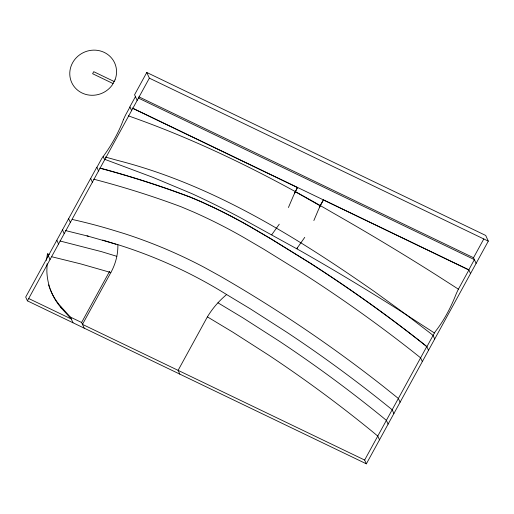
<?xml version="1.0" encoding="UTF-8"?>
<svg xmlns="http://www.w3.org/2000/svg" width="514" height="514" viewBox="0 0 514 514"><rect width="100%" height="100%" fill="white"/><g stroke="black" fill="none" stroke-linecap="round" stroke-linejoin="round"><path stroke-width="0.77" d="M46.395 260.399L47.455 253.877L49.26 254.391M47.121 263.746L46.851 271.045A65.471 62.014 -24.5 0 0 61.378 308.104L71.279 318.988L28.591 298.467M123.399 119.711C118.201 133.582 110.761 146.503 101.868 158.306L96.889 167.397M288.425 207.521L293.07 196.65A26.175 6.586 -64.3 0 1 295.242 191.966L297.522 187.443L294.522 193.264M313.855 220.551L318.082 210.56A26.253 6.605 -64.3 0 1 320.254 205.87L295.209 191.671M320.222 205.568L323.351 199.856L468.896 269.991L458.34 289.279A27.139 6.83 -64.3 0 0 456.124 294.047C450.958 307.218 444.366 319.959 435.641 331.138A14.006 3.521 -64.3 0 0 434.478 332.873L426.883 346.719L421.718 342.581A1519.596 1439.373 -24.5 0 0 309.865 262.995L270.82 238.843L250.935 227.188A577.44 546.954 -24.5 0 0 199.4 201.058L190.482 197.286A980.404 928.65 -24.5 0 0 99.774 168.168M98.527 170.989L96.805 167.211L25.7 297.073L27.422 300.851L366.366 463.827L488.3 241.13L485.717 235.457L146.773 72.48L134.578 94.756L137.161 100.423M135.439 96.645L129.862 106.822L131.584 110.606M129.952 107.015L125.589 114.982A26.683 6.714 -64.3 0 0 123.399 119.711M27.422 300.851L149.356 78.154L146.773 72.48M84.193 328.15L81.61 322.484L109.61 271.341M87.014 235.868L117.879 244.67A57.806 54.754 -24.5 0 1 117.211 254.237L116.774 256.608A57.806 54.754 -24.5 0 1 110.857 272.529L82.471 324.373L364.644 460.049L366.366 463.827M393.897 413.552L392.176 409.774A1446.653 1370.285 -24.5 0 0 287.056 332.404L250.26 308.811L226.629 294.554A86.069 81.527 -24.5 0 0 219.369 301.294L217.673 303.093A86.069 81.527 -24.5 0 0 207.393 316.868L178.107 370.356L179.829 374.134M297.522 247.375L296.829 248.66A13.57 3.412 -64.3 0 1 297.972 246.964L304.757 237.352M319.547 207.148L323.434 200.049M476.105 263.399L473.522 257.732L483.809 238.939M364.644 460.049L426.8 346.532L421.628 342.395A1519.596 1439.373 -24.5 0 0 403.567 328.407M470.535 273.583L468.813 269.799L474.383 259.621L138.33 98.033M271.79 234.789L271.848 234.686A13.531 3.405 -64.3 0 1 272.992 232.996L279.269 224.194M65.342 230.523L88.479 236.26M59.99 240.982L101.47 251.642L116.826 256.325M105.325 157.021L117.706 160.445C212.038 184.513 295.659 236.639 374.764 291.798L406.42 314.831L429.993 332.95L433.077 335.417L434.709 339.002M51.927 256.794L80.627 263.875L110.857 272.529M102.704 240.07L115.946 244.24M104.438 159.218L152.78 177.311L191.773 193.592A946.293 896.339 -24.5 0 1 240.327 217.673L300.362 250.787A2592.648 2455.783 -24.5 0 1 397.913 309.383L434.414 332.969M128.352 115.856C199.689 140.817 267.447 174.721 332.667 212.725A2741.31 2596.593 -24.5 0 1 435.814 274.682L458.398 289.17M128.391 176.122A980.404 928.65 -24.5 0 1 190.398 197.1L199.316 200.865A577.44 546.954 -24.5 0 1 250.851 227.002L270.73 238.65L309.775 262.808A1519.596 1439.373 -24.5 0 1 402.937 327.932M149.356 78.154L488.3 241.13M114.243 81.559L93.721 71.69L92.61 73.72L113.131 83.589M138.915 96.838L473.522 257.732M132.753 108.216L468.813 269.799M132.117 108.056L297.606 187.629M50.038 288.971A65.471 62.014 -24.5 0 0 60.517 306.216L70.418 317.099L81.61 322.484M217.942 302.81L242.82 317.787L279.057 341.02A1425.785 1350.516 -24.5 0 1 382.712 417.323L386.38 420.362L388.102 424.14M207.393 316.868L232.893 332.205L268.681 355.148A1408.019 1333.689 -24.5 0 1 371.037 430.501L377.771 436.071L379.499 439.849M426.8 346.532L428.522 350.31M422.328 361.618L420.606 357.84L413.352 352.032A1506.759 1427.217 -24.5 0 0 302.444 273.114L263.727 249.161L244.066 237.641A565.04 535.215 -24.5 0 0 193.624 212.057L181.044 206.744A910.512 862.447 -24.5 0 0 93.734 179.2M400.085 402.244L398.363 398.466L383.611 386.65A1460.659 1383.553 -24.5 0 0 276.095 310.154L276.005 310.096A1455.455 1378.619 -24.5 0 0 219.684 275.87L204.36 267.415A518.934 491.538 -24.5 0 0 124.382 233.632L113.318 230.253A554.497 525.224 -24.5 0 0 72.397 219.491M103.128 156.436L104.657 159.79M90.67 178.409L92.392 182.187M68.632 218.662L70.354 222.446M62.49 229.88L64.211 233.658M56.816 240.237L58.545 244.015M47.455 253.877L50.038 259.544M70.418 317.099L73.001 322.766M60.517 306.216L61.378 308.104M117.879 244.67A492.618 466.616 -24.5 0 1 226.629 294.554M101.129 168.361A980.404 928.65 -24.5 0 1 127.678 175.91M49.781 288.296A65.471 62.014 -24.5 0 1 48.605 284.872M115.027 79.869L112.129 85.17A23.605 22.359 -24.5 0 1 72.731 84.502A23.605 22.359 -24.5 0 1 91.473 50.276A23.605 22.359 -24.5 0 1 115.027 79.869"/></g></svg>
